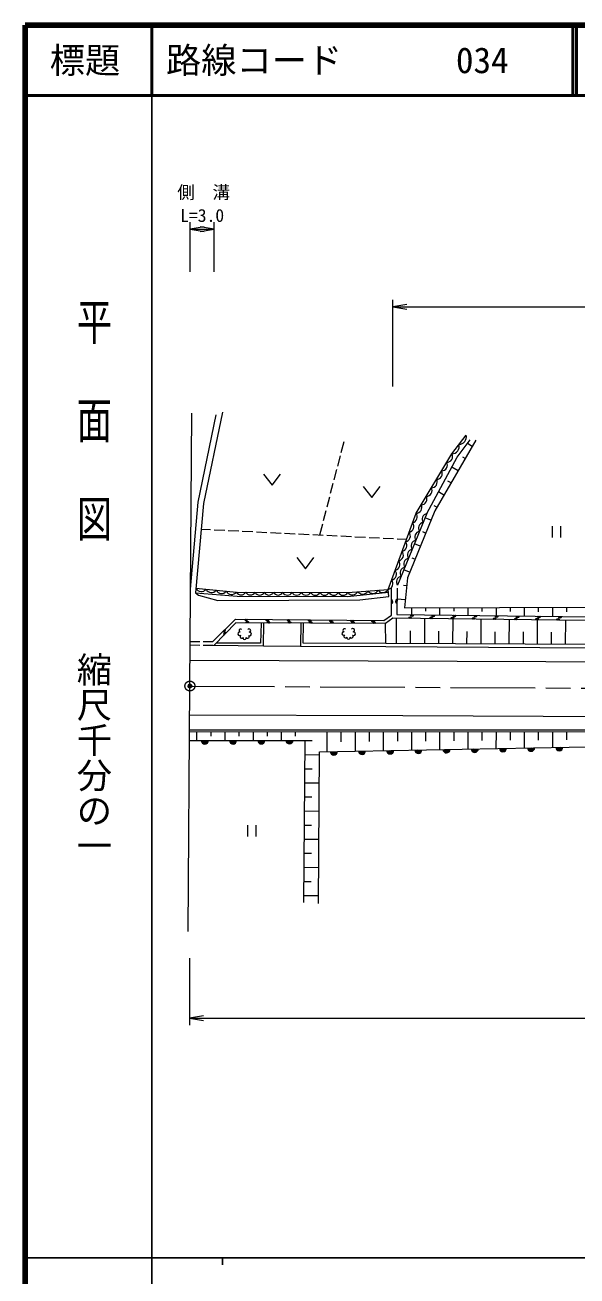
# Model space of a CAD drawing. Units: millimetres, scale not verified. Extents: x 40000 to 680000, y 20000 to 380000.
# Drawn here: x 40000 to 118319, y 202409 to 380000 of the extents above; entities that cross this region are included whole.
import ezdxf
from ezdxf.enums import TextEntityAlignment as Align

# ---------------------------------------------------------------- set-up
doc = ezdxf.new("R2010")
doc.units = ezdxf.units.MM
doc.header["$LTSCALE"] = 1000
doc.header["$PDMODE"] = 32
doc.header["$PDSIZE"] = 500
doc.linetypes.add('CHAIN', pattern=[18.5, 12, -1.5, 3.5, -1.5])
for name, color, linetype, lineweight in [('M-BMK', 2, 'CHAIN', 13), ('M-BMK-OTRS', 5, 'Continuous', 13), ('M-STR-HTXT', 7, 'Continuous', 13), ('M-TTL', 2, 'Continuous', 140), ('M-TTL-BAND', 7, 'Continuous', 25), ('M-TTL-LINE', 7, 'Continuous', 50), ('M-WORK', 1, 'Continuous', 13)]:
    doc.layers.add(name, color=color, linetype=linetype, lineweight=lineweight)
doc.layers.add('M-OTRS', color=6, linetype='Continuous')
doc.layers.add('M-TTL-TXT', color=7, linetype='Continuous')
doc.styles.add('@ＭＳ ゴシック', font='')
doc.styles.add('ＭＳ ゴシック', font='')
doc.styles.get('@ＭＳ ゴシック').set_extended_font_data('@MS Gothic')
doc.styles.get('ＭＳ ゴシック').set_extended_font_data('MS Gothic')

# ---------------------------------------------------------------- blocks, each defined once
blk = doc.blocks.new('open_arrow')
at = {"color": 0, "linetype": 'Continuous', "lineweight": -2}
blk.add_lwpolyline([(7.5, 1.25), (0, 0), (7.5, -1.25)], dxfattribs=at)

msp = doc.modelspace()

# ---------------------------------------------------------------- linework, layer by layer
at = {"layer": 'M-BMK'}
msp.add_lwpolyline([(63396, 286159), (164355, 285611), (264948, 285211), (366502, 285122), (410913, 285266)], dxfattribs=at)
msp.add_circle((63396, 286159), 700, dxfattribs=at)
at = {"layer": 'M-BMK-OTRS'}
for p, q in [((63396, 286159), (63656, 324905)), ((63163, 251327), (63396, 286159))]:
    msp.add_line(p, q, dxfattribs=at)
at = {"layer": 'M-OTRS'}
msp.add_point((63396, 286159), dxfattribs=at)
at = {"layer": 'M-STR-HTXT'}
for p, q in [((63436, 344938), (63436, 352000)), ((66834, 344938), (66834, 352000)), ((63436, 351000), (66834, 351000)), ((92174, 328693), (92174, 341000)), ((92174, 340000), (230773, 340000)), ((63344, 247511), (63344, 238000)), ((63344, 239000), (228829, 239000))]:
    msp.add_line(p, q, dxfattribs=at)
at = {"layer": 'M-TTL'}
for p, q in [((40000, 380000), (40000, 20000)), ((680000, 380000), (40000, 380000))]:
    msp.add_line(p, q, dxfattribs=at)
at = {"layer": 'M-TTL-BAND'}
for p, q in [((58000, 370000), (58000, 20000)), ((40000, 205000), (579000, 205000)), ((68000, 205000), (68000, 204000))]:
    msp.add_line(p, q, dxfattribs=at)
at = {"layer": 'M-TTL-LINE'}
for p, q in [((58000, 380000), (58000, 370000)), ((117750, 380000), (117750, 370000)), ((118250, 380000), (118250, 370000)), ((40000, 370000), (680000, 370000))]:
    msp.add_line(p, q, dxfattribs=at)
at = {"layer": 'M-WORK'}
for p, q in [((84871, 319329), (85273, 320884)), ((103458, 320181), (102779, 320575)), ((84370, 317392), (84745, 318845)), ((102454, 318451), (102114, 318648)), ((73856, 316254), (75056, 314654)), ((75056, 314654), (76256, 316254)), ((83869, 315456), (84245, 316908)), ((101449, 316722), (100548, 317245)), ((83369, 313520), (83744, 314972)), ((87997, 314510), (89197, 312910)), ((89197, 312910), (90397, 314510)), ((100445, 314992), (99994, 315254)), ((82868, 311583), (83243, 313036)), ((99441, 313262), (98668, 313711)), ((82367, 309647), (82743, 311099)), ((98437, 311533), (98050, 311757)), ((81840, 307608), (82242, 309163)), ((97031, 310635), (92871, 300460)), ((97604, 309719), (96793, 310051)), ((65004, 308438), (66337, 308372)), ((66836, 308347), (68335, 308273)), ((68834, 308249), (70332, 308175)), ((70832, 308150), (72330, 308076)), ((72829, 308052), (74327, 307978)), ((74827, 307953), (76325, 307880)), ((76824, 307855), (78323, 307781)), ((78822, 307756), (80320, 307683)), ((80819, 307658), (82318, 307584)), ((82817, 307559), (84315, 307486)), ((84815, 307461), (86313, 307387)), ((86812, 307362), (88310, 307289)), ((88810, 307264), (90308, 307190)), ((96845, 307868), (96440, 308034)), ((114823, 308857), (114823, 307257)), ((116023, 307257), (116023, 308857)), ((90807, 307165), (92306, 307092)), ((92805, 307067), (94138, 307001)), ((96087, 306018), (95279, 306349)), ((78591, 304418), (79791, 302818)), ((79791, 302818), (80991, 304418)), ((95328, 304167), (94925, 304333)), ((94570, 302316), (93765, 302646)), ((94137, 300385), (93704, 300427)), ((93942, 298395), (92808, 298505)), ((94834, 297285), (94836, 296277)), ((96834, 297290), (96835, 296786)), ((98834, 297295), (98836, 296229)), ((100833, 297300), (100835, 296767)), ((102833, 297305), (102836, 296181)), ((104833, 297310), (104835, 296748)), ((106833, 297315), (106836, 296133)), ((108833, 297320), (108835, 296729)), ((110833, 297325), (110837, 296085)), ((112833, 297330), (112835, 296710)), ((114833, 297335), (114837, 296037)), ((116833, 297340), (116835, 296691)), ((73851, 291889), (73887, 295107)), ((79115, 295090), (79112, 291797)), ((92712, 292214), (92729, 295782)), ((96712, 292194), (96729, 295733)), ((100712, 292174), (100729, 295685)), ((104712, 292154), (104729, 295637)), ((108711, 292134), (108729, 295588)), ((112711, 292114), (112729, 295540)), ((116711, 292094), (116728, 295491)), ((94712, 292204), (94720, 293974)), ((98712, 292184), (98720, 293939)), ((102712, 292164), (102720, 293905)), ((106711, 292144), (106720, 293871)), ((110711, 292124), (110720, 293837)), ((114711, 292104), (114720, 293803)), ((63436, 291988), (64787, 291980)), ((63438, 292488), (64790, 292480)), ((65287, 291977), (66638, 291969)), ((65290, 292477), (66641, 292469)), ((165828, 279554), (63353, 279668)), ((63354, 279939), (165840, 279935)), ((64353, 279667), (64351, 278414)), ((66353, 279665), (66352, 279038)), ((68353, 279663), (68351, 278422)), ((70353, 279660), (70352, 279040)), ((72353, 279658), (72351, 278429)), ((74353, 279656), (74352, 279042)), ((76353, 279654), (76351, 278437)), ((78353, 279651), (78352, 279043)), ((82831, 279646), (82828, 276843)), ((84831, 279644), (84830, 278242)), ((86831, 279642), (86828, 276919)), ((88831, 279640), (88830, 278278)), ((90831, 279638), (90829, 276994)), ((92831, 279635), (92830, 278314)), ((94831, 279633), (94829, 277070)), ((96831, 279631), (96830, 278349)), ((98831, 279629), (98829, 277145)), ((100831, 279626), (100830, 278385)), ((102831, 279624), (102829, 277221)), ((104831, 279622), (104830, 278420)), ((106831, 279620), (106829, 277296)), ((108831, 279617), (108830, 278456)), ((110831, 279615), (110829, 277372)), ((112831, 279613), (112830, 278491)), ((114831, 279611), (114829, 277447)), ((116831, 279609), (116830, 278527)), ((63344, 278412), (79699, 278444)), ((79699, 278444), (79526, 255428)), ((79699, 278428), (80758, 278420)), ((81806, 276824), (165812, 278410)), ((79683, 276428), (81803, 276412)), ((81632, 255298), (81806, 276824)), ((79668, 274428), (80727, 274420)), ((79653, 272428), (81770, 272412)), ((79638, 270428), (80696, 270420)), ((79623, 268428), (81738, 268412)), ((79608, 266428), (80665, 266420)), ((71581, 266386), (71581, 264786)), ((72781, 264786), (72781, 266386)), ((79593, 264428), (81706, 264412)), ((79578, 262428), (80633, 262420)), ((79563, 260428), (81673, 260412)), ((79548, 258428), (80602, 258420)), ((79533, 256428), (81641, 256412))]:
    msp.add_line(p, q, dxfattribs=at)
for points in [[(68033, 325047), (65332, 312080), (64188, 299392), (64613, 299060), (67344, 298285), (87529, 298419), (91640, 298876), (91530, 299872)], [(63488, 299896), (64584, 312240), (67129, 324641)], [(91530, 299872), (95488, 310690), (100569, 319121), (102590, 321779)], [(93834, 297282), (134339, 297385), (134231, 321799)], [(103960, 321045), (98132, 311009), (94249, 301532), (93834, 297282)], [(97031, 310635), (101302, 318664), (103185, 321101)], [(66638, 291969), (73851, 291889), (79112, 291797), (91221, 291778), (229440, 290867), (232360, 298051), (232417, 313144)], [(64188, 299392), (70080, 298911), (85751, 298856), (91574, 299469)], [(64246, 300035), (70004, 299493), (85786, 299437), (91530, 299872)], [(66641, 292469), (69850, 295660), (90920, 295461), (92009, 296237), (92009, 300030)], [(92811, 300050), (92737, 296303), (226101, 294697)], [(226097, 294167), (92174, 295789), (91153, 295050), (69927, 295119), (66834, 291967)], [(73485, 295108), (73403, 292236), (67109, 292247)], [(91196, 292221), (79484, 292243), (79496, 295088)], [(229710, 291530), (91196, 292221), (91153, 295050)], [(229440, 290867), (229161, 290418), (228398, 289704), (227512, 289163), (63420, 289795)], [(63369, 282087), (93603, 281983), (193210, 281495), (225514, 281509), (227166, 281066), (228588, 280328), (229307, 279811), (229395, 279523)]]:
    msp.add_lwpolyline(points, dxfattribs=at)
for centre, radius, start, end in [((101550, 321521), 1071, 271.54682, 13.95325), ((100540, 320192), 1071, 271.54682, 13.95325), ((99122, 317530), 818, 269.65418, 28.19719), ((99848, 318735), 818, 269.65418, 28.19719), ((98396, 316326), 818, 269.65418, 28.19719), ((97670, 315121), 818, 269.65418, 28.19719), ((96219, 312713), 818, 269.65418, 28.19719), ((96944, 313917), 818, 269.65418, 28.19719), ((95493, 311508), 818, 269.65418, 28.19719), ((94325, 308816), 848, 281.79026, 38.01507), ((94820, 310168), 848, 281.79026, 38.01507), ((96612, 308579), 790, 97.34734, 218.1789), ((97132, 309851), 790, 97.34734, 218.1789), ((93830, 307464), 848, 281.79026, 38.01507), ((96092, 307307), 790, 97.34734, 218.1789), ((93336, 306111), 848, 281.79026, 38.01507), ((95052, 304764), 790, 97.34734, 218.1789), ((95572, 306036), 790, 97.34734, 218.1789), ((92346, 303407), 848, 281.79026, 38.01507), ((92841, 304759), 848, 281.79026, 38.01507), ((94532, 303492), 790, 97.34734, 218.1789), ((91851, 302055), 848, 281.79026, 38.01507), ((94012, 302220), 790, 97.34734, 218.1789), ((91356, 300702), 848, 281.79026, 38.01507), ((93492, 300948), 790, 97.34734, 218.1789), ((65008, 300419), 853, 206.70129, 322.53071), ((66448, 300283), 853, 206.70129, 322.53071), ((67887, 300147), 853, 206.70129, 322.53071), ((69326, 300012), 853, 206.70129, 322.53071), ((70662, 299831), 740, 207.17606, 332.42186), ((71978, 299826), 740, 207.17606, 332.42186), ((73293, 299822), 740, 207.17606, 332.42186), ((74608, 299817), 740, 207.17606, 332.42186), ((75923, 299813), 740, 207.17606, 332.42186), ((77238, 299808), 740, 207.17606, 332.42186), ((78553, 299803), 740, 207.17606, 332.42186), ((79869, 299799), 740, 207.17606, 332.42186), ((81184, 299794), 740, 207.17606, 332.42186), ((82499, 299789), 740, 207.17606, 332.42186), ((83814, 299785), 740, 207.17606, 332.42186), ((85129, 299780), 740, 207.17606, 332.42186), ((86470, 299939), 848, 216.22506, 332.43506), ((87906, 300047), 848, 216.22506, 332.43506), ((89342, 300156), 848, 216.22506, 332.43506), ((90778, 300265), 848, 216.22506, 332.43506), ((91953, 298133), 256, 282.68038, 77.31962), ((92830, 298175), 256, 101.55155, 256.19078), ((92830, 298175), 205, 104.79685, 252.94549), ((91953, 298133), 205, 285.92568, 74.07432), ((91953, 298133), 154, 291.46013, 68.53987), ((91953, 298133), 102, 303.28339, 56.71661), ((91953, 298133), 100, 304.22887, 55.77113), ((92830, 298175), 154, 110.33129, 247.41104), ((92830, 298175), 102, 122.15455, 235.58778), ((92830, 298175), 100, 123.10003, 234.6423), ((71386, 295702), 256, 192.14082, 346.78005), ((71386, 295702), 205, 195.38612, 343.53476), ((71386, 295702), 154, 200.92056, 338.00031), ((71540, 295058), 256, 12.49354, 167.13277), ((71386, 295702), 102, 212.74383, 326.17705), ((71386, 295702), 100, 213.6893, 325.23157), ((71540, 295058), 205, 15.73883, 163.88747), ((71540, 295058), 154, 21.27328, 158.35303), ((71540, 295058), 102, 33.09654, 146.52976), ((71540, 295058), 100, 34.04202, 145.58429), ((74386, 295673), 256, 192.14082, 346.78005), ((74386, 295673), 205, 195.38612, 343.53476), ((74386, 295673), 154, 200.92056, 338.00031), ((74540, 295048), 256, 12.49354, 167.13277), ((74386, 295673), 102, 212.74383, 326.17705), ((74386, 295673), 100, 213.6893, 325.23157), ((74540, 295048), 205, 15.73883, 163.88747), ((74540, 295048), 154, 21.27328, 158.35303), ((74540, 295048), 102, 33.09654, 146.52976), ((74540, 295048), 100, 34.04202, 145.58429), ((77386, 295645), 256, 192.14082, 346.78005), ((77386, 295645), 205, 195.38612, 343.53476), ((77386, 295645), 154, 200.92056, 338.00031), ((77540, 295038), 256, 12.49354, 167.13277), ((77386, 295645), 102, 212.74383, 326.17705), ((77386, 295645), 100, 213.6893, 325.23157), ((77540, 295038), 205, 15.73883, 163.88747), ((77540, 295038), 154, 21.27328, 158.35303), ((77540, 295038), 102, 33.09654, 146.52976), ((77540, 295038), 100, 34.04202, 145.58429), ((80386, 295617), 256, 192.14082, 346.78005), ((80386, 295617), 205, 195.38612, 343.53476), ((80386, 295617), 154, 200.92056, 338.00031), ((80540, 295029), 256, 12.49354, 167.13277), ((80386, 295617), 102, 212.74383, 326.17705), ((80386, 295617), 100, 213.6893, 325.23157), ((80540, 295029), 205, 15.73883, 163.88747), ((80540, 295029), 154, 21.27328, 158.35303), ((80540, 295029), 102, 33.09654, 146.52976), ((80540, 295029), 100, 34.04202, 145.58429), ((83385, 295589), 256, 192.14082, 346.78005), ((83385, 295589), 205, 195.38612, 343.53476), ((83385, 295589), 154, 200.92056, 338.00031), ((83540, 295019), 256, 12.49354, 167.13277), ((83385, 295589), 102, 212.74383, 326.17705), ((83385, 295589), 100, 213.6893, 325.23157), ((83540, 295019), 205, 15.73883, 163.88747), ((83540, 295019), 154, 21.27328, 158.35303), ((83540, 295019), 102, 33.09654, 146.52976), ((83540, 295019), 100, 34.04202, 145.58429), ((86385, 295560), 256, 192.14082, 346.78005), ((86385, 295560), 205, 195.38612, 343.53476), ((86385, 295560), 154, 200.92056, 338.00031), ((86540, 295009), 256, 12.49354, 167.13277), ((86385, 295560), 102, 212.74383, 326.17705), ((86385, 295560), 100, 213.6893, 325.23157), ((86540, 295009), 205, 15.73883, 163.88747), ((86540, 295009), 154, 21.27328, 158.35303), ((86540, 295009), 102, 33.09654, 146.52976), ((86540, 295009), 100, 34.04202, 145.58429), ((89385, 295532), 256, 192.14082, 346.78005), ((89385, 295532), 205, 195.38612, 343.53476), ((89385, 295532), 154, 200.92056, 338.00031), ((89540, 294999), 256, 12.49354, 167.13277), ((89385, 295532), 102, 212.74383, 326.17705), ((89385, 295532), 100, 213.6893, 325.23157), ((89540, 294999), 205, 15.73883, 163.88747), ((89540, 294999), 154, 21.27328, 158.35303), ((89540, 294999), 102, 33.09654, 146.52976), ((89540, 294999), 100, 34.04202, 145.58429), ((94640, 295703), 256, 11.98685, 166.62608), ((94640, 295703), 205, 15.23215, 163.38079), ((94640, 295703), 154, 20.7666, 157.84634), ((94640, 295703), 102, 32.58986, 146.02308), ((94640, 295703), 100, 33.53533, 145.0776), ((94924, 296333), 256, 191.99037, 346.6296), ((94924, 296333), 205, 195.23567, 343.38431), ((94924, 296333), 154, 200.77011, 337.84986), ((94924, 296333), 102, 212.59338, 326.0266), ((94924, 296333), 100, 213.53885, 325.08112), ((97640, 295666), 256, 11.98685, 166.62608), ((97640, 295666), 205, 15.23215, 163.38079), ((97640, 295666), 154, 20.7666, 157.84634), ((97640, 295666), 102, 32.58986, 146.02308), ((97640, 295666), 100, 33.53533, 145.0776), ((97924, 296297), 256, 191.99037, 346.6296), ((97924, 296297), 205, 195.23567, 343.38431), ((97924, 296297), 154, 200.77011, 337.84986), ((97924, 296297), 102, 212.59338, 326.0266), ((97924, 296297), 100, 213.53885, 325.08112), ((100639, 295630), 256, 11.98685, 166.62608), ((100639, 295630), 205, 15.23215, 163.38079), ((100639, 295630), 154, 20.7666, 157.84634), ((100639, 295630), 102, 32.58986, 146.02308), ((100639, 295630), 100, 33.53533, 145.0776), ((100924, 296260), 256, 191.99037, 346.6296), ((100924, 296260), 205, 195.23567, 343.38431), ((100924, 296260), 154, 200.77011, 337.84986), ((100924, 296260), 102, 212.59338, 326.0266), ((100924, 296260), 100, 213.53885, 325.08112), ((103639, 295594), 256, 11.98685, 166.62608), ((103639, 295594), 205, 15.23215, 163.38079), ((103639, 295594), 154, 20.7666, 157.84634), ((103639, 295594), 102, 32.58986, 146.02308), ((103639, 295594), 100, 33.53533, 145.0776), ((103924, 296224), 256, 191.99037, 346.6296), ((103924, 296224), 205, 195.23567, 343.38431), ((103924, 296224), 154, 200.77011, 337.84986), ((103924, 296224), 102, 212.59338, 326.0266), ((103924, 296224), 100, 213.53885, 325.08112), ((106639, 295557), 256, 11.98685, 166.62608), ((106639, 295557), 205, 15.23215, 163.38079), ((106639, 295557), 154, 20.7666, 157.84634), ((106639, 295557), 102, 32.58986, 146.02308), ((106639, 295557), 100, 33.53533, 145.0776), ((106923, 296188), 256, 191.99037, 346.6296), ((106923, 296188), 205, 195.23567, 343.38431), ((106923, 296188), 154, 200.77011, 337.84986), ((106923, 296188), 102, 212.59338, 326.0266), ((106923, 296188), 100, 213.53885, 325.08112), ((109639, 295521), 256, 11.98685, 166.62608), ((109639, 295521), 205, 15.23215, 163.38079), ((109639, 295521), 154, 20.7666, 157.84634), ((109639, 295521), 102, 32.58986, 146.02308), ((109639, 295521), 100, 33.53533, 145.0776), ((109923, 296152), 256, 191.99037, 346.6296), ((109923, 296152), 205, 195.23567, 343.38431), ((109923, 296152), 154, 200.77011, 337.84986), ((109923, 296152), 102, 212.59338, 326.0266), ((109923, 296152), 100, 213.53885, 325.08112), ((112638, 295485), 256, 11.98685, 166.62608), ((112638, 295485), 205, 15.23215, 163.38079), ((112638, 295485), 154, 20.7666, 157.84634), ((112638, 295485), 102, 32.58986, 146.02308), ((112638, 295485), 100, 33.53533, 145.0776), ((112923, 296116), 256, 191.99037, 346.6296), ((112923, 296116), 205, 195.23567, 343.38431), ((112923, 296116), 154, 200.77011, 337.84986), ((112923, 296116), 102, 212.59338, 326.0266), ((112923, 296116), 100, 213.53885, 325.08112), ((115638, 295448), 256, 11.98685, 166.62608), ((115638, 295448), 205, 15.23215, 163.38079), ((115638, 295448), 154, 20.7666, 157.84634), ((115638, 295448), 102, 32.58986, 146.02308), ((115638, 295448), 100, 33.53533, 145.0776), ((115923, 296080), 256, 191.99037, 346.6296), ((115923, 296080), 205, 195.23567, 343.38431), ((115923, 296080), 154, 200.77011, 337.84986), ((115923, 296080), 102, 212.59338, 326.0266), ((115923, 296080), 100, 213.53885, 325.08112), ((68206, 294104), 256, 237.51544, 32.15468), ((68206, 294104), 205, 240.76074, 28.90938), ((68206, 294104), 154, 246.29519, 23.37493), ((68421, 293504), 256, 58.22324, 212.86248), ((68206, 294104), 102, 258.11845, 11.55167), ((68206, 294104), 100, 259.06393, 10.60619), ((68421, 293504), 205, 61.46854, 209.61718), ((68421, 293504), 154, 67.00299, 204.08273), ((68421, 293504), 102, 78.82625, 192.25947), ((68421, 293504), 100, 79.77173, 191.31399), ((70462, 293574), 246, 75.21658, 302.87239), ((70603, 294027), 229, 48.05697, 250.032), ((70729, 293179), 231, 125.34215, 332.74682), ((71159, 293004), 234, 162.80821, 15.28076), ((71592, 293167), 231, 205.99053, 52.09845), ((71785, 294028), 241, 278.02627, 140.0627), ((71884, 293549), 250, 233.0818, 105.00717), ((85206, 293616), 246, 75.21658, 302.87239), ((85347, 294068), 229, 48.05697, 250.032), ((85473, 293221), 231, 125.34215, 332.74682), ((85902, 293046), 234, 162.80821, 15.28076), ((86336, 293208), 231, 205.99053, 52.09845), ((86529, 294070), 241, 278.02627, 140.0627), ((86627, 293590), 250, 233.0818, 105.00717), ((65521, 278416), 500, 180.1124, 0.1124), ((65521, 278416), 400, 180.1124, 0.1124), ((65521, 278416), 300, 180.1124, 0.1124), ((65521, 278416), 200, 180.1124, 0.1124), ((65521, 278416), 100, 180.1124, 0.1124), ((69521, 278424), 500, 180.1124, 0.1124), ((69521, 278424), 400, 180.1124, 0.1124), ((69521, 278424), 300, 180.1124, 0.1124), ((69521, 278424), 200, 180.1124, 0.1124), ((69521, 278424), 100, 180.1124, 0.1124), ((73521, 278432), 500, 180.1124, 0.1124), ((73521, 278432), 400, 180.1124, 0.1124), ((73521, 278432), 300, 180.1124, 0.1124), ((73521, 278432), 200, 180.1124, 0.1124), ((73521, 278432), 100, 180.1124, 0.1124), ((77521, 278440), 500, 180.1124, 0.1124), ((77521, 278440), 400, 180.1124, 0.1124), ((77521, 278440), 300, 180.1124, 0.1124), ((77521, 278440), 200, 180.1124, 0.1124), ((77521, 278440), 100, 180.1124, 0.1124), ((95814, 277088), 500, 181.08187, 1.08187), ((95814, 277088), 400, 181.08187, 1.08187), ((95814, 277088), 300, 181.08187, 1.08187), ((95814, 277088), 200, 181.08187, 1.08187), ((95814, 277088), 100, 181.08187, 1.08187), ((99813, 277164), 500, 181.08187, 1.08187), ((99813, 277164), 400, 181.08187, 1.08187), ((99813, 277164), 300, 181.08187, 1.08187), ((99813, 277164), 200, 181.08187, 1.08187), ((99813, 277164), 100, 181.08187, 1.08187), ((103813, 277239), 500, 181.08187, 1.08187), ((103813, 277239), 400, 181.08187, 1.08187), ((103813, 277239), 300, 181.08187, 1.08187), ((103813, 277239), 200, 181.08187, 1.08187), ((103813, 277239), 100, 181.08187, 1.08187), ((107812, 277315), 500, 181.08187, 1.08187), ((107812, 277315), 400, 181.08187, 1.08187), ((107812, 277315), 300, 181.08187, 1.08187), ((107812, 277315), 200, 181.08187, 1.08187), ((107812, 277315), 100, 181.08187, 1.08187), ((111811, 277390), 500, 181.08187, 1.08187), ((111811, 277390), 400, 181.08187, 1.08187), ((111811, 277390), 300, 181.08187, 1.08187), ((111811, 277390), 200, 181.08187, 1.08187), ((111811, 277390), 100, 181.08187, 1.08187), ((115811, 277466), 500, 181.08187, 1.08187), ((115811, 277466), 400, 181.08187, 1.08187), ((115811, 277466), 300, 181.08187, 1.08187), ((115811, 277466), 200, 181.08187, 1.08187), ((115811, 277466), 100, 181.08187, 1.08187), ((83816, 276862), 500, 181.08187, 1.08187), ((83816, 276862), 400, 181.08187, 1.08187), ((83816, 276862), 300, 181.08187, 1.08187), ((83816, 276862), 200, 181.08187, 1.08187), ((83816, 276862), 100, 181.08187, 1.08187), ((87816, 276937), 500, 181.08187, 1.08187), ((87816, 276937), 400, 181.08187, 1.08187), ((87816, 276937), 300, 181.08187, 1.08187), ((87816, 276937), 200, 181.08187, 1.08187), ((87816, 276937), 100, 181.08187, 1.08187), ((91815, 277013), 500, 181.08187, 1.08187), ((91815, 277013), 400, 181.08187, 1.08187), ((91815, 277013), 300, 181.08187, 1.08187), ((91815, 277013), 200, 181.08187, 1.08187), ((91815, 277013), 100, 181.08187, 1.08187)]:
    msp.add_arc(centre, radius, start, end, dxfattribs=at)

# ---------------------------------------------------------------- block references
at = {"layer": 'M-STR-HTXT', "xscale": 267, "yscale": 267}
for p in [(63436, 351000), (92174, 340000), (63344, 239000)]:
    msp.add_blockref('open_arrow', p, dxfattribs=at)
at = {"layer": 'M-STR-HTXT', "xscale": 267, "yscale": 267, "rotation": 180}
msp.add_blockref('open_arrow', (66834, 351000), dxfattribs=at)

# ---------------------------------------------------------------- texts
at = {"layer": 'M-STR-HTXT', "style": 'ＭＳ ゴシック'}
for s, p in [('側\u3000溝', (65350, 354786)), ('L=3.0', (65135, 351500))]:
    msp.add_text(s, height=1833, dxfattribs=at).set_placement(p, align=Align.BOTTOM_CENTER)
at = {"layer": 'M-TTL-BAND', "style": '@ＭＳ ゴシック', "width": 1.4}
msp.add_text('平  面  図', height=3666, rotation=270, dxfattribs=at).set_placement((49777, 306475), align=Align.MIDDLE_RIGHT)
at = {"layer": 'M-TTL-BAND', "style": '@ＭＳ ゴシック'}
msp.add_text('縮尺千分の一', height=3666, rotation=270, dxfattribs=at).set_placement((49777, 261030), align=Align.MIDDLE_RIGHT)
at = {"layer": 'M-TTL-TXT', "style": 'ＭＳ ゴシック'}
msp.add_text('標題', height=3666, dxfattribs=at).set_placement((48500, 375000), align=Align.MIDDLE_CENTER)
for s, p in [('路線コード', (60000, 375000)), ('034', (101142, 375000))]:
    msp.add_text(s, height=3666, dxfattribs=at).set_placement(p, align=Align.MIDDLE_LEFT)

doc.saveas('drawing.dxf')
